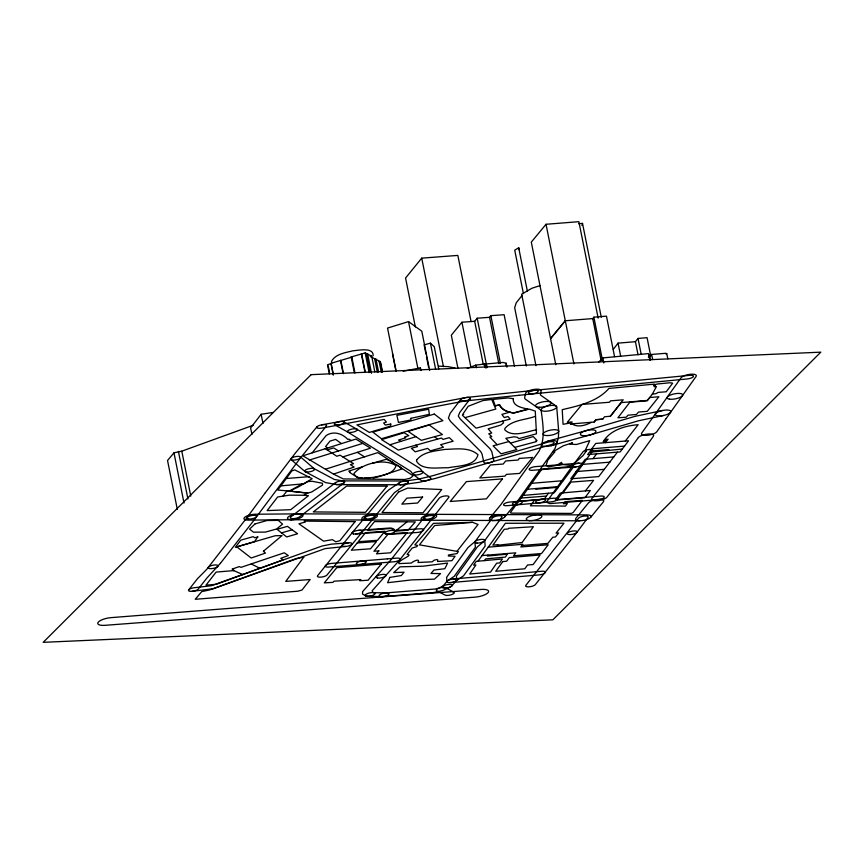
<?xml version="1.0" encoding="UTF-8"?>
<svg xmlns="http://www.w3.org/2000/svg" width="864" height="864" viewBox="0 0 864 864"><rect width="100%" height="100%" fill="white"/><g stroke="black" fill="none" stroke-linecap="round" stroke-linejoin="round"><path stroke-width="1.3" d="M509.922 412.096L501.908 414.418L504.241 417.539L508.01 416.545L510.127 419.072L476.086 428.166L462.37 415.174L463.73 414.202L463.007 413.899L468.212 406.274L482.836 400.583L491.735 399.46L494.435 405.907L499.208 404.903C502.092 410.346 508.324 412.182 513.994 412.97L529.2 409.093L535.27 411.124L536.458 433.814L518.821 438.62L517.342 437.27L513.983 436.795L505.807 438.318L516.812 449.572L501.098 453.827L493.085 445.835L508.799 441.58M558.695 431.276L558.36 438.221L555.034 448.47L516.035 503.204L504.598 517.082M372.686 477.5L373.356 477.997L377.881 476.95L401.944 468.99L400.442 468.072L401.317 467.791L397.213 465.253L395.982 465.599C384.512 458.168 362.459 463.104 353.905 473.591C356.886 480.254 366.811 477.576 372.686 477.5C380.603 475.6 393.671 474.714 395.982 465.599M486.745 367.902L485.957 363.96L503.107 362.448L506.142 363.236L506.282 365.785M581.936 225.418L582.52 223.398L578.567 223.7M373.172 355.741C373.594 347.015 358.765 350.374 353.052 350.784C345.503 352.642 335.524 353.948 331.484 361.357L331.96 362.88M667.786 358.776L666.76 353.635L665.734 353.3L651.629 354.434L649.588 354.974L648.356 357.253M654.912 385.582L655.484 384.502L657.526 383.972L670 382.763L672.656 383.173L666.22 391.77L658.174 392.407L655.873 393.682L652.352 394.135L647.352 400.421L621.238 402.613L610.427 416.221L604.508 416.783L602.759 419.116L595.944 419.753L594.173 422.032L570.499 423.986L571.493 422.777L563.058 424.3L562.226 409.666C578.815 405.778 597.197 401.792 608.936 388.433L654.577 384.113L653.465 385.733L654.912 385.582L654.253 386.78L656.435 386.564L652.352 394.135M477.932 561.211L488.279 547.139L522.828 544.288L520.808 546.977L548.219 544.741L541.544 553.532L513.518 555.822L515.786 552.83L488.009 555.088L487.415 556.038L507.33 554.159L505.418 557.086L485.568 558.911L484.402 560.617L476.237 561.373L473.612 565.175L475.934 564.97L469.692 574.02L490.514 572.108L496.66 563.198L499.673 562.928L502.394 558.976L484.402 560.617M666.209 354.488L666.76 353.635M523.076 495.418L541.89 469.12L574.02 466.225L558.857 486.562L536.242 488.506L535.756 489.208L558.414 487.296L554.245 492.75L523.076 495.418L510.43 512.514L511.013 513.13L571.288 513.41L573.124 512.568L582.379 500.321L565.164 501.682L563.436 503.755L567.346 503.464L565.52 506.11L530.399 505.786L534.503 500.116L544.169 499.273L548.413 493.29M678.445 381.402L641.682 433.123A7.949 2.549 -11.3 0 0 647.19 435.316A7.949 2.549 -11.3 0 0 656.77 431.784L666.155 418.554M678.445 381.402L681.005 377.795A7.949 2.549 -11.3 0 1 690.584 374.252A7.949 2.549 -11.3 0 1 696.082 376.456L666.155 418.543M246.974 517.59L265.345 492.674M488.279 547.139L505.397 523.271L563.965 523.217L556.06 533.131L558.652 532.98L555.401 536.998L552.787 537.235L547.884 543.391L521.921 545.508M572.821 465.415L546.437 502.232L549.817 503.636L597.942 499.716A5.033 1.609 -11.3 0 0 604.076 497.513A5.033 1.609 -11.3 0 0 600.707 496.076L557.258 499.608A5.033 1.609 -11.3 0 1 551.167 501.854L507.179 505.678A5.033 1.609 -11.3 0 1 503.734 504.274A5.033 1.609 -11.3 0 1 509.825 502.038L553.792 498.226A5.033 1.609 -11.3 0 1 557.248 499.619L592.596 450.911A5.033 1.609 -11.3 0 0 589.226 449.474A5.033 1.609 -11.3 0 0 583.092 451.688L572.843 465.394M286.308 478.505L291.773 470.966L294.732 469.886L312.174 478.699L297.983 487.166L289.462 491.054L277.754 490.072L286.308 478.505L309.128 476.68M613.818 456.926L585.241 459.281L570.704 478.796L598.72 476.593L617.436 452.142M475.038 541.62L492.394 518.033A5.033 1.609 -11.3 0 1 498.485 515.808A5.033 1.609 -11.3 0 1 501.919 517.223L484.564 540.81M447.131 581.191L442.757 586.321A5.033 1.609 -11.3 0 0 446.839 587.984A5.033 1.609 -11.3 0 0 451.796 584.896A5.033 1.609 -11.3 0 0 443.74 585.706L438.642 588.233L434.981 589.043L385.517 592.942M456.656 580.381L451.548 586.256M563.036 492.869L590.339 490.46L584.95 497.707L555.39 500.072L560.25 493.117L563.036 492.869L570.985 482.101L593.579 480.373L585.403 490.892M246.996 517.568L206.669 569.441L197.586 578.588L188.708 589.842A5.033 1.609 -11.3 0 0 192.024 591.311A5.033 1.609 -11.3 0 0 198.18 589.108L206.982 577.93L220.385 563.35M590.803 517.212L603.418 501.736A7.949 2.549 -11.3 0 0 598.46 499.338A7.949 2.549 -11.3 0 0 588.589 502.751L575.77 518.476A7.949 2.549 -11.3 0 0 580.63 520.754A7.949 2.549 -11.3 0 0 590.425 517.622A7.949 2.549 -11.3 0 0 586.937 514.901L299.052 513.853M576.925 532.354A5.033 1.609 -11.3 0 0 570.964 531.371A5.033 1.609 -11.3 0 0 568.609 534.524A5.033 1.609 -11.3 0 0 576.925 532.354L588.038 517.45A5.033 1.609 -11.3 0 0 584.647 516.024A5.033 1.609 -11.3 0 0 578.534 518.238L525.874 585.328A5.033 1.609 -11.3 0 0 529.049 586.829A5.033 1.609 -11.3 0 0 535.28 584.658L576.904 532.386M265.345 492.664L295.564 452.812L316.969 426.773M593.006 458.644L596.603 453.859M608.418 450.176L608.882 449.561L590.004 451.105L595.771 443.448L628.571 440.77L620.147 451.915L587.628 454.594L589.345 452.282L622.307 449.042M605.329 442.67L608.116 439.204L606.236 439.366L604.724 441.385L603.212 441.601C610.567 429.851 625.093 425.758 638.15 424.71L625.309 441.04M300.521 457.844L252.59 522.061L220.396 563.339M613.278 349.369L618.052 343.138L635.418 341.701L638.021 338.44L647.071 337.684L650.743 356.054M272.808 412.484L261.144 414.277L250.614 427.896L251.932 434.462M300.51 457.855A5.033 1.609 -11.3 0 0 294.646 456.829A5.033 1.609 -11.3 0 0 292.172 460.004A5.033 1.609 -11.3 0 0 300.51 457.855L326.3 426.2A5.033 1.609 -11.3 0 0 322.726 424.688A5.033 1.609 -11.3 0 0 316.71 427.194A5.033 1.609 -11.3 0 0 321.7 428.112L339.228 424.926M460.631 399.632L450.176 413.305L448.416 418.079L450.598 421.502L480.524 451.364L481.918 453.643L483.883 462.326A5.033 1.609 -11.3 0 0 489.272 462.845A5.033 1.609 -11.3 0 0 493.733 460.253L491.778 451.58L490.104 448.837L460.177 418.964L458.298 415.984L459.767 412.409L470.113 398.887M610.427 416.221L623.182 399.827L610.589 400.842L609.466 402.246L582.023 404.438L567.292 422.291L572.152 421.967L570.499 423.986L573.35 423.889L573.62 424.84C579.236 427.324 586.03 425.174 591.181 422.41M282.895 496.163L287.053 490.86L307.778 493.106L311.688 491.994L322.542 485.082L322.477 483.278L312.131 481.259L307.778 481.604L303.869 483.818L280.94 485.86M456.808 551.545L478.062 524.491L472.565 522.32L433.426 523.357L414.828 544.882L417.722 545.454L416.729 546.674L412.247 548.003L407.106 554.386C414.655 554.936 397.354 560.153 398.898 563.609L411.372 563.047C412.236 561.827 420.93 557.399 417.992 562.507L432.259 561.805L433.944 560.272L436.655 559.58L437.81 559.894L437.573 561.492L451.926 560.682L455.069 556.265L448.384 556.006L448.448 555.023L456.991 553.565L458.395 551.588L419.44 544.86L434.668 525.517L472.565 522.32M594.173 422.032L596.009 419.699L602.759 419.116M565.304 320.76L550.573 338.612L565.304 320.76L592.747 318.578L593.87 317.174L606.463 316.148L614.563 356.681M352.361 532.526L317.596 575.683A5.033 1.609 -11.3 0 0 320.911 577.13A5.033 1.609 -11.3 0 0 327.067 574.938L394.351 492.761L407.657 483.095M312.206 452.768L326.074 435.65C333.072 430.661 342.209 433.35 347.803 439.43L348.894 439.085L351.162 440.532M457.931 368.269L451.321 335.221L461.927 322.229L474.66 321.3L477.166 318.211L489.532 317.315L490.86 315.673L504.122 314.712L514.426 366.26M471.064 321.527L457.844 255.409L421.729 258.152L405.572 278.014L415.346 326.938M489.715 518.162L501.012 504.446L539.06 451.105C545.756 438.448 542.732 423.436 541.112 409.882A7.949 2.549 -11.3 0 1 551.696 405.421A7.949 2.549 -11.3 0 1 554.418 409.19A7.949 2.549 -11.3 0 1 541.598 410.551L525.128 398.974L524.642 397.98L525.528 393.336A7.949 2.549 -11.3 0 1 533.833 389.437A7.949 2.549 -11.3 0 1 541.112 390.895L540.346 394.945L556.222 406.123M598.158 318.146L578.88 221.67L546.026 224.284L531.295 242.136L555.8 364.759M352.382 532.505L385.085 493.268L389.07 489.65L399.535 482.663M253.238 425.261L181.786 451.17L173.977 452.822L167.54 460.48L177.314 509.393M649.825 360.148L648.475 353.592L602.834 357.912L598.525 362.297M521.932 295.693L516.218 302.789L514.674 307.724L526.316 365.958M475.384 541.253L468.029 547.484L446.645 577.282L446.958 581.753M484.218 541.166L477.436 546.826L456.343 576.256L456.84 579.82A5.033 1.609 -11.3 0 1 449.636 582.649A5.033 1.609 -11.3 0 1 449.215 579.884A5.033 1.609 -11.3 0 1 456.84 579.82M395.388 531.144L407.095 521.791L415.336 521.899L408.089 530.215L395.388 531.144L391.295 528.466L367.448 530.302L374.501 521.597L407.095 521.791M335.524 482.695L290.963 516.758A5.033 1.609 -11.3 0 0 292.82 518.67A5.033 1.609 -11.3 0 0 299.56 516.845L344.131 482.782M447.822 580.586L454.237 576.331L475.405 547.171L474.865 542.149M455.965 580.986L463.59 575.77L485.136 546.08L484.747 540.27M519.167 249.804L518.692 247.741L514.728 250.182L523.411 293.63M557.615 464.789L561.578 462.359L562.043 464.411L570.683 465.426L576.353 461.516L582.887 455.749L586.429 450.889L584.96 450.986L589.734 440.64L576.407 444.496L569.992 444.15L572.465 442.811L563.36 445.77L553.154 451.732L554.926 451.796L547.69 460.307L546.156 465.232L548.251 466.895L562.043 464.411L560.12 464.368M304.009 495.256L308.426 495.72L290.736 509.684L267.138 510.592L277.668 496.973L289.332 495.169L304.009 495.256L307.778 493.106L289.462 491.054L302.044 483.98M362.048 477.943L357.782 477.706L349.466 472.306L350.298 471.992L348.743 471.074L362.102 466.862M450.565 586.872L442.746 590.512L433.555 592.553L382.622 596.603M333.266 375.17L330.901 363.355L351.842 357.134L354.985 372.881M467.219 368.464L475.751 365.137L484.661 364.025L486.011 367.243M233.993 570.586L216.119 572.087L205.999 585.155L216.151 584.334L283.176 559.818L280.746 558.349L288.295 555.552L284.31 552.787L241.034 567.356L239.35 566.579L232.114 569.106L233.701 569.754L232.643 570.121L242.989 574.636M342.77 456.926L370.505 448.178L355.86 439.085L302.875 455.803L333.536 474.109L354.121 467.057L350.417 464.67L353.538 463.676L340.103 455.198L336.776 456.246L325.188 448.546M381.305 372.254L379.199 361.757L380.074 361.465L382.169 371.974M333.288 374.08L331.193 363.571L327.499 364.759L329.335 373.95M325.501 469.195L377.795 452.628L412.722 475.492L412.765 476.204L410.054 478.267L404.752 479.477L343.289 478.937L333.536 474.109M309.312 460.058L362.664 443.416M389.858 444.809L415.94 436.666L421.33 440.327L442.444 434.549L429.192 424.98L408.197 431.438L415.94 436.666M354.316 372.708L351.173 356.951L365.191 352.922L371.682 356.141L374.825 371.898M429.635 370.44L421.783 331.182L408.532 321.613L387.547 328.072L396.176 371.25M327.154 449.885L333.655 447.898L338.407 450.932M539.935 285.628L531.889 288.263L521.672 294.224L535.961 365.699M585.533 430.79L634.813 416.405L662.623 410.465M590.738 434.754L638.604 420.757L663.476 415.487M281.437 532.915L292.108 529.794L297.572 533.758L286.708 536.954L277.052 529.33L287.442 526.338L292.108 529.794M415.897 445.1L417.506 446.591L411.372 448.286L415.206 451.818L427.68 448.373L430.369 450.857L443.394 447.25L440.629 444.679L453.146 441.212L449.302 437.659L443.005 439.398L441.493 438.016L398.315 450.09L381.542 439.614L404.071 432.724L408.802 435.672L404.622 436.99L405.853 437.756L398.542 440.046L400.712 441.396M371.682 356.141L370.256 356.486L380.074 361.465M465.07 417.625L495.828 409.05L494.435 405.907M585.878 430.693L547.603 441.245M590.393 434.851L550.843 445.748M438.728 369.014L434.268 346.702L430.423 343.148L424.116 344.898L425.952 354.078M536.598 429.71C527.116 431.514 512.6 437.908 504.76 429.786L504.889 428.458C512.244 419.688 525.604 420.109 535.496 416.264M510.408 443.178L533.218 436.579L537.052 440.618L535.669 440.996L536.296 441.644L514.652 447.422M391.5 462.802L392.926 462.467L386.435 459.248L372.416 463.277L373.086 463.45M338.969 421.686L465.815 397.548M339.433 424.883L464.918 400.972M403.164 371.207L420.368 367.88L420.887 370.472M321.57 424.85L339.163 421.654M466.301 397.483L534.406 390.323M464.443 401.036L518.864 395.312M518.886 395.302L532.235 393.919M404.741 481.075L418.781 479.099L432.983 475.654L547.29 442.336A5.033 1.609 -11.3 0 1 553.781 442.044A5.033 1.609 -11.3 0 1 551.167 444.658L435.51 478.386L419.321 482.285L402.451 484.682M518.486 501.53L534.503 500.116M534.632 390.301L689.699 375.322A5.033 1.609 -11.3 0 1 693.349 376.65A5.033 1.609 -11.3 0 1 687.388 378.929L532.008 393.941M453.2 578.966L541.804 571.255A5.033 1.609 -11.3 0 1 545.26 572.659A5.033 1.609 -11.3 0 1 539.179 574.895L450.587 582.606M527.731 489.24L536.242 488.506M532.019 483.278L563.144 480.686M192.078 591.3L213.16 588.74L325.177 548.597L345.546 546.458M591.743 448.805L624.532 446.116M581.31 464.486L609.876 462.143M481.918 555.595L488.009 555.088M578.999 463.169L535.583 466.625A5.033 1.609 -11.3 0 0 529.373 468.796A5.033 1.609 -11.3 0 0 532.591 470.286L576.202 466.819M575.921 471.593L604.346 469.325M370.429 477.738L364.921 478.04M521.111 498.042L546.437 496.076M348.581 542.797L331.366 544.147L321.959 546.059L211.421 585.727L194.81 587.66A5.033 1.609 -11.3 0 0 188.698 589.864M358.646 530.334L387.644 528.163A9.785 3.143 -11.3 0 1 392.688 528.509L394.146 529.351L394.459 530.906A5.033 1.609 -11.3 0 1 389.275 533.963A5.033 1.609 -11.3 0 1 385.376 532.246A5.033 1.609 -11.3 0 1 393.584 530.528L420.239 528.8A5.033 1.609 -11.3 0 1 423.403 530.302A5.033 1.609 -11.3 0 1 417.172 532.472L389.75 534.362A9.536 3.056 -11.3 0 1 385.884 533.963M355.536 534.006L384.426 531.857L385.02 533.585M385.927 592.92L373.734 592.661M382.212 596.624L366.52 596.192M298.858 513.853L255.42 514.22A7.949 2.549 -11.3 0 0 244.858 517.18A7.949 2.549 -11.3 0 0 248.087 520.117L291.686 519.739M342.112 480.881L405.983 481.01M337.543 484.607L401.209 484.747M579.636 520.787L291.492 519.739M438.718 366.142L448.06 366.638L455.026 367.988M342.932 480.913L334.39 479.488L314.15 468.677M336.733 484.574L325.631 482.598L305.186 471.668M351.173 356.951L351.842 357.134M374.285 592.801L372.665 592.11L372.146 590.792L399.989 559.613L448.762 497.383A5.033 1.609 -11.3 0 0 445.435 495.936A5.033 1.609 -11.3 0 0 439.279 498.139L390.56 560.304L362.621 591.581L362.524 594.065L365.969 596.063M251.24 563.965L260.172 568.426M343.699 421.805L356.854 429.17M334.703 424.775L347.803 432.108L410.659 471.236L413.132 474.401M379.199 361.757L380.7 362.675L382.536 371.866M356.897 429.192L419.958 468.439L422.777 471.949M357.242 452.315L364.468 456.851M327.456 447.811L325.609 446.558L329.94 441.126L335.621 439.387L341.377 443.534M422.604 471.787L430.607 477.781A5.033 1.609 -11.3 0 1 427.615 480.416A5.033 1.609 -11.3 0 1 421.286 480.546L413.294 474.563M300.478 456.883L314.388 468.839M291.082 459.583L304.949 471.506M434.614 436.687L437.486 439.117M502.513 421.168L503.604 422.766L500.785 425.088L488.16 428.825L491.735 432.994L488.754 433.782L491.778 436.612L489.866 437.098L497.189 444.722M485.957 363.96L486.68 366.12M651.629 354.434L652.655 359.575M649.588 354.974L650.614 360.115M638.021 338.44L641.164 354.197M635.418 341.701L638.042 354.823M618.052 343.138L620.676 356.26M582.52 223.398L601.268 317.228M602.834 357.912L603.85 362.999M593.87 317.174L602.489 360.32M592.747 318.578L601.106 360.418M546.026 224.284L573.923 363.906M518.692 247.741L527.375 291.19M506.142 363.236L506.93 367.178M490.86 315.673L500.364 363.258M489.532 317.315L498.776 363.571M477.166 318.211L486.94 367.114M484.661 364.025L485.438 367.956M474.66 321.3L483.376 364.91M475.751 365.137L476.28 367.762M461.927 322.229L470.902 367.168M421.729 258.152L443.405 366.584M430.423 343.148L435.661 369.403M426.481 356.702L428.576 367.211M408.532 321.613L417.949 368.712M392.483 353.776L395.896 370.84M375.97 358.927L378.594 372.06M374.738 359.284L377.352 372.406M367.546 353.581L371.488 373.27M366.703 353.851L370.375 372.222M365.191 352.922L369.122 372.622M361.67 354.013L365.342 372.384M361.303 353.819L364.975 372.19M340.859 360.547L343.483 373.669M340.448 360.288L343.073 373.41M328.223 365.98L329.53 372.546M261.144 414.277L262.98 423.468M181.786 451.17L190.771 496.12M178.416 451.418L187.931 499.014M173.977 452.822L184.01 503.053M556.708 406.793L558.695 431.201A7.949 2.549 -11.3 0 1 547.106 435.586A7.949 2.549 -11.3 0 1 546.869 431.136A7.949 2.549 -11.3 0 1 558.695 431.201M420.368 367.88L420.746 370.44M410.972 418.295L410.875 419.969L398.466 422.453L396.878 415.357L428.63 409.234L429.376 414.331L410.972 418.295M390.787 424.062L390.636 425.898L388.843 426.643L369.317 432.421L356.929 424.904L384.167 419.386L386.381 422.086L383.638 422.96L385.312 425.034L390.787 424.062M513.216 398.671C512.611 406.393 522.32 407.722 527.904 409.147L513.324 412.992C507.978 412.225 502.124 410.238 499.792 404.881L495.234 405.875L493.031 399.406L508.075 397.926L513.216 398.671M416.902 459.702L416.437 461.052C422.096 470.966 438.286 467.294 448.006 467.802C457.715 465.772 475.265 466.366 477.976 454.702C469.217 446.764 455.749 449.14 444.895 449.41C435.294 451.03 423.436 451.602 416.902 459.702M355.072 521.64L339.898 540.68L335.783 541.814L332.402 539.654L323.557 541.166L298.922 523.8L305.413 522.018L304.15 521.089L355.072 521.64M389.858 577.411L387.612 582.714L411.89 579.874L434.473 579.161L440.543 573.588L430.952 573.469L433.966 569.992L444.83 568.717L447.606 563.058L422.885 566.222L400.032 566.816L393.736 572.584L404.071 572.195L401.296 575.543L389.858 577.411M257.796 536.89L254.437 541.706L235.354 547.301L240.775 540.14L253.228 536.652L254.686 537.754L257.796 536.89M497.74 544.73L497.34 545.303L522.094 542.527L533.401 526.727L508.561 528.282L508.064 528.973L504.22 529.319L492.88 545.162L497.74 544.73M638.345 437.573L620.104 462.856L591.916 498.398A7.949 2.549 -11.3 0 0 596.862 500.796A7.949 2.549 -11.3 0 0 606.744 497.394L635.105 461.635L653.411 436.255A7.949 2.549 -11.3 0 0 647.957 434.041A7.949 2.549 -11.3 0 0 638.345 437.573M303.75 557.204L285.736 581.407L310.176 579.528L302.044 589.993L297.864 591.214L195.275 599.281L201.712 591.624L209.52 589.972L296.19 558.554L303.75 557.204M502.816 561.568L495.72 571.288L524.794 568.793L527.548 565.013L533.164 564.538L540.151 554.958L509.306 557.593L506.65 561.244L502.816 561.568M629.856 402.203L617.911 417.798L626.227 417.182L627.988 415.195L636.466 414.461L638.572 412.042L647.276 411.329L658.876 396.749L649.825 397.505L647.222 400.766L629.856 402.203M398.574 492.026L382.007 512.525L422.993 512.773L441.742 489.553L407.635 488.074L398.574 492.026M502.502 478.883L486.421 498.83L450.22 501.476L466.387 481.615L502.502 478.883M357.178 542.981L351.324 550.206L370.516 548.791L376.456 541.555L357.178 542.981M378.864 550.876L376.477 553.824L390.582 552.787L407.16 532.559L388.303 533.898L373.939 551.243L378.864 550.876M519.383 458.417L518.054 460.058L505.688 460.955L503.183 464.044L490.45 464.972L479.855 477.965L504.986 476.129L506.412 474.379L519.631 473.418L532.645 457.456L519.383 458.417M365.504 532.699L358.204 541.706L377.503 540.292L384.901 531.274L365.504 532.699M381.24 564.052L368.096 580.241L359.77 580.727L360.806 579.571L334.012 581.202L332.975 582.358L324.292 582.865L336.755 567.68L381.24 564.052M387.029 486.151L365.44 512.341L313.308 511.92L346.594 486.13L387.029 486.151M422.593 497.048L417.647 503.021L401.846 504.133L406.804 498.172L422.593 497.048M311.137 374.663L43.2 642.33L552.863 619.823L820.8 352.156L311.137 374.663M254.966 523.951L249.566 529.124L253.476 532.181L265.432 532.105L276.696 528.962L282.55 524.102L278.262 520.376L266.922 520.528L254.966 523.951M263.941 550.778L263.358 551.286L265.442 553.1L251.197 558.014L236.822 546.88L275.195 535.745L282.02 535.594L263.941 550.778M434.29 414.072L372.838 432.119L381.478 438.728L442.919 420.682L434.29 414.072M387.331 558.878L331.592 563.404A5.033 1.609 -11.3 0 0 325.447 565.607A5.033 1.609 -11.3 0 0 328.784 567.054L393.844 561.794A5.033 1.609 -11.3 0 0 400.01 559.602A5.033 1.609 -11.3 0 0 396.684 558.144L387.364 558.878M227.524 608.537L111.218 617.62A10.595 3.402 -11.3 0 0 98.194 622.231A10.595 3.402 -11.3 0 0 105.084 625.32L475.146 597.143A10.595 3.402 -11.3 0 0 488.171 592.531A10.595 3.402 -11.3 0 0 481.28 589.442L227.524 608.537M453.179 591.862L445.835 587.79A5.033 1.609 -11.3 0 0 439.409 588.017A5.033 1.609 -11.3 0 0 436.644 590.652L445.478 595.296A5.033 1.609 -11.3 0 0 452.434 594.302A5.033 1.609 -11.3 0 0 453.179 591.862M539.147 407.3A7.949 2.549 -11.3 0 0 551.081 403.056A7.949 2.549 -11.3 0 0 539.59 402.732A7.949 2.549 -11.3 0 0 539.147 407.3M336.755 425.153A5.033 1.609 -11.3 0 0 344.142 422.399A5.033 1.609 -11.3 0 0 336.701 422.323A5.033 1.609 -11.3 0 0 336.755 425.153M669.416 399.168A7.949 2.549 -11.3 0 0 682.484 395.68A7.949 2.549 -11.3 0 0 672.926 394.2A7.949 2.549 -11.3 0 0 669.416 399.168M583.578 435.694A7.949 2.549 -11.3 0 0 595.912 431.644A7.949 2.549 -11.3 0 0 584.928 430.985A7.949 2.549 -11.3 0 0 583.578 435.694M544.568 446.407A7.949 2.549 -11.3 0 0 556.988 442.411A7.949 2.549 -11.3 0 0 546.124 441.666A7.949 2.549 -11.3 0 0 544.568 446.407M462.521 401.112A5.033 1.609 -11.3 0 0 470.297 398.531A5.033 1.609 -11.3 0 0 463.298 398.142A5.033 1.609 -11.3 0 0 462.521 401.112M659.524 415.919A7.949 2.549 -11.3 0 0 670.853 411.437A7.949 2.549 -11.3 0 0 658.778 411.566A7.949 2.549 -11.3 0 0 659.524 415.919M248.249 518.951A5.033 1.609 -11.3 0 0 256.532 516.748A5.033 1.609 -11.3 0 0 250.484 515.808A5.033 1.609 -11.3 0 0 248.249 518.951M365.018 520.074A7.949 2.549 -11.3 0 0 377.406 516.056A7.949 2.549 -11.3 0 0 366.509 515.344A7.949 2.549 -11.3 0 0 365.018 520.074M290.812 519.718A7.949 2.549 -11.3 0 0 303.059 515.624A7.949 2.549 -11.3 0 0 291.946 515.041A7.949 2.549 -11.3 0 0 290.812 519.718M209.52 568.555A5.033 1.609 -11.3 0 0 217.879 566.438A5.033 1.609 -11.3 0 0 212.09 565.38A5.033 1.609 -11.3 0 0 209.52 568.555M529.448 520.636A7.949 2.549 -11.3 0 0 541.814 516.607A7.949 2.549 -11.3 0 0 530.885 515.916A7.949 2.549 -11.3 0 0 529.448 520.636M492.534 520.538A7.949 2.549 -11.3 0 0 504.911 516.521A7.949 2.549 -11.3 0 0 494.014 515.808A7.949 2.549 -11.3 0 0 492.534 520.538M537.084 502.848A5.033 1.609 -11.3 0 0 545.378 500.656A5.033 1.609 -11.3 0 0 539.363 499.705A5.033 1.609 -11.3 0 0 537.084 502.848M513.799 504.868A5.033 1.609 -11.3 0 0 522.104 502.686A5.033 1.609 -11.3 0 0 516.11 501.725A5.033 1.609 -11.3 0 0 513.799 504.868M574.052 466.776A5.033 1.609 -11.3 0 0 582.358 464.594A5.033 1.609 -11.3 0 0 576.385 463.622A5.033 1.609 -11.3 0 0 574.052 466.776M424.289 520.279A7.949 2.549 -11.3 0 0 436.666 516.262A7.949 2.549 -11.3 0 0 425.747 515.56A7.949 2.549 -11.3 0 0 424.289 520.279M477.014 543.067A5.033 1.609 -11.3 0 0 484.736 540.454A5.033 1.609 -11.3 0 0 477.662 540.108A5.033 1.609 -11.3 0 0 477.014 543.067M343.429 546.394A5.033 1.609 -11.3 0 0 351.788 544.277A5.033 1.609 -11.3 0 0 345.978 543.218A5.033 1.609 -11.3 0 0 343.429 546.394M425.315 519.145A5.033 1.609 -11.3 0 0 433.642 516.985A5.033 1.609 -11.3 0 0 427.734 515.981A5.033 1.609 -11.3 0 0 425.315 519.145M377.428 577.973A5.033 1.609 -11.3 0 0 385.841 575.921A5.033 1.609 -11.3 0 0 380.203 574.787A5.033 1.609 -11.3 0 0 377.428 577.973M366.8 596.236A5.033 1.609 -11.3 0 0 374.965 593.914A5.033 1.609 -11.3 0 0 368.615 593.136A5.033 1.609 -11.3 0 0 366.8 596.236M381.629 596.635A5.033 1.609 -11.3 0 0 389.016 593.881A5.033 1.609 -11.3 0 0 381.553 593.806A5.033 1.609 -11.3 0 0 381.629 596.635M306.839 472.025A5.033 1.609 -11.3 0 0 314.593 469.433A5.033 1.609 -11.3 0 0 307.573 469.055A5.033 1.609 -11.3 0 0 306.839 472.025M400.658 484.726A5.033 1.609 -11.3 0 0 408.51 482.188A5.033 1.609 -11.3 0 0 401.609 481.723A5.033 1.609 -11.3 0 0 400.658 484.726M529.967 393.93A5.033 1.609 -11.3 0 0 538.153 391.619A5.033 1.609 -11.3 0 0 531.846 390.82A5.033 1.609 -11.3 0 0 529.967 393.93M336.852 484.585A5.033 1.609 -11.3 0 0 344.736 482.069A5.033 1.609 -11.3 0 0 337.9 481.572A5.033 1.609 -11.3 0 0 336.852 484.585M349.952 432.497A5.033 1.609 -11.3 0 0 357.275 429.721A5.033 1.609 -11.3 0 0 349.758 429.689A5.033 1.609 -11.3 0 0 349.952 432.497M414.796 475.006A5.033 1.609 -11.3 0 0 422.831 472.586A5.033 1.609 -11.3 0 0 416.232 471.949A5.033 1.609 -11.3 0 0 414.796 475.006M353.419 533.92A5.033 1.609 -11.3 0 0 361.789 531.835A5.033 1.609 -11.3 0 0 356.054 530.744A5.033 1.609 -11.3 0 0 353.419 533.92M365.947 518.908A5.033 1.609 -11.3 0 0 374.339 516.834A5.033 1.609 -11.3 0 0 368.647 515.722A5.033 1.609 -11.3 0 0 365.947 518.908M357.674 564.484A5.033 1.609 -11.3 0 0 366.001 562.334A5.033 1.609 -11.3 0 0 360.083 561.33A5.033 1.609 -11.3 0 0 357.674 564.484"/></g></svg>
